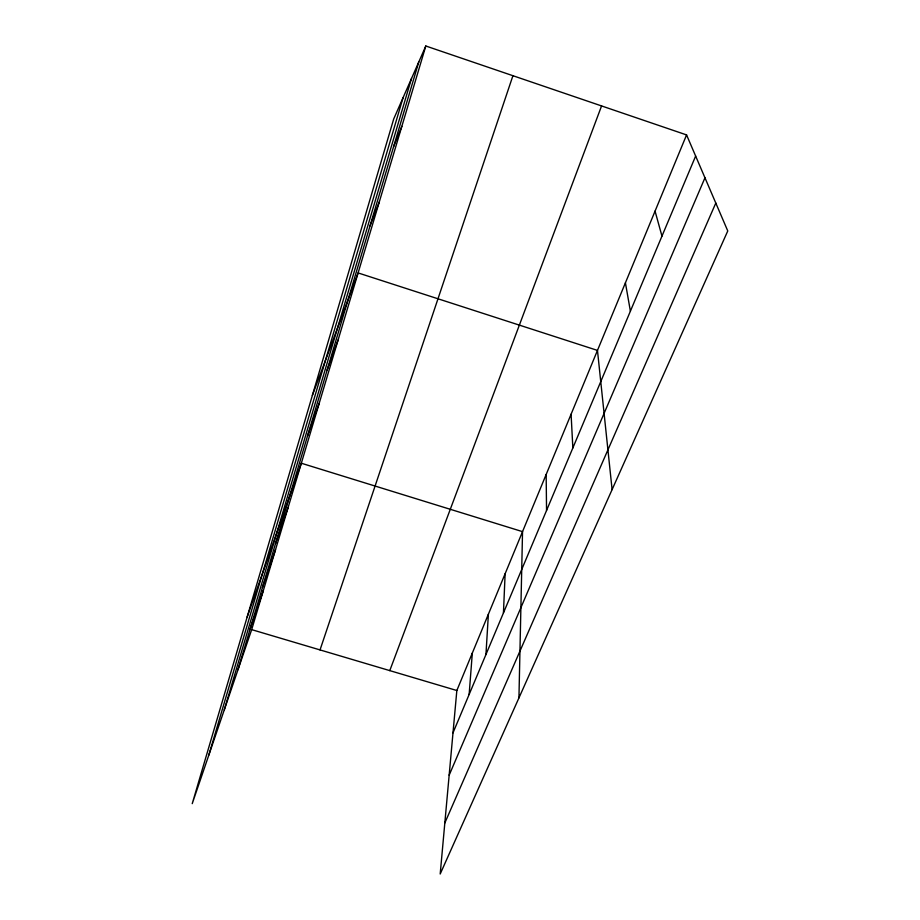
<?xml version="1.0" encoding="UTF-8"?>
<svg xmlns="http://www.w3.org/2000/svg" width="920" height="920" viewBox="0 0 920 920"><rect width="100%" height="100%" fill="white"/><g stroke="black" fill="none" stroke-linecap="round" stroke-linejoin="round"><path stroke-width="1.38" d="M518.938 697.912L522.537 531.645L301.323 463.231L247.158 617.032M503.447 612.927L505.126 573.758M485.944 654.545L488.393 614.215M469.142 694.485L472.316 653.108M686.573 134.918L456.837 690.518L440.197 874L727.766 230.954L686.573 134.918L425.81 46L393.702 118.99L192.234 803.654L251.677 629.636L425.81 46M208.805 755.159L403.052 97.727M224.296 709.803L411.516 78.499M238.004 669.691L418.772 62.008M320.034 649.922L512.923 75.704M249.975 629.441L263.361 590.479M262.441 587.512L275.517 549.757M275.448 543.8L288.155 507.368M307.498 436.057L319.205 403.305M327.083 370.219L338.1 339.974M312.363 395.428L358.11 272.93L597.471 350.405L612.099 489.601M389.781 670.622L601.577 105.926M370.001 225.952L379.316 201.848M393.587 146.682L401.844 126.35M452.996 732.849L695.646 156.066M449.167 775.181L704.961 177.802M444.831 822.963L715.806 203.067M251.677 629.636L456.837 690.518M655.063 211.14L661.963 236.118M625.416 282.831L630.395 311.155M571.09 414.207L572.849 447.948M546.158 474.524L546.549 510.473"/></g></svg>
